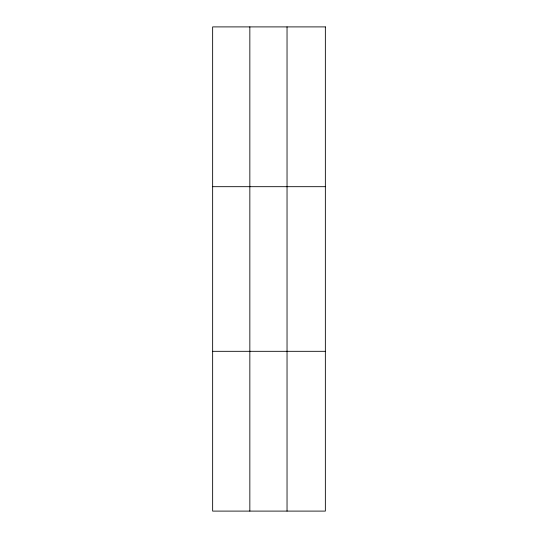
<?xml version="1.0" encoding="UTF-8"?>
<svg xmlns="http://www.w3.org/2000/svg" width="538" height="538" viewBox="0 0 538 538"><rect width="100%" height="100%" fill="white"/><g stroke="black" fill="none" stroke-linecap="round" stroke-linejoin="round"><path stroke-width="0.81" d="M249.84 26.9L249.84 511.1M287.036 26.9L287.036 511.1M212.644 186.686L325.356 186.686M212.644 351.314L325.356 351.314M325.356 26.9L325.356 511.1L212.644 511.1L212.644 26.9L325.356 26.9"/></g></svg>
